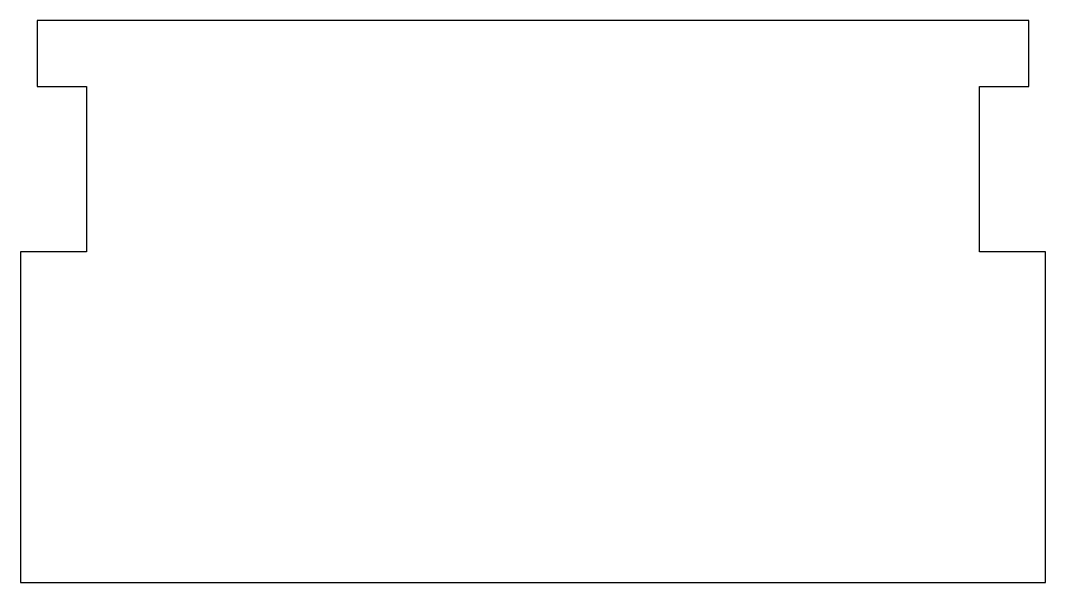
# Model space of a CAD drawing. Header units: millimetres. Extents: x 0 to 31, y 0 to 17.
import ezdxf

# ---------------------------------------------------------------- set-up
doc = ezdxf.new("R2010")
doc.units = ezdxf.units.MM

msp = doc.modelspace()

# ---------------------------------------------------------------- linework, layer by layer
msp.add_lwpolyline([(0, 0), (31, 0), (31, 10), (29, 10), (29, 15), (30.5, 15), (30.5, 17), (0.5, 17), (0.5, 15), (2, 15), (2, 10), (0, 10)], close=True)

doc.saveas('drawing.dxf')
